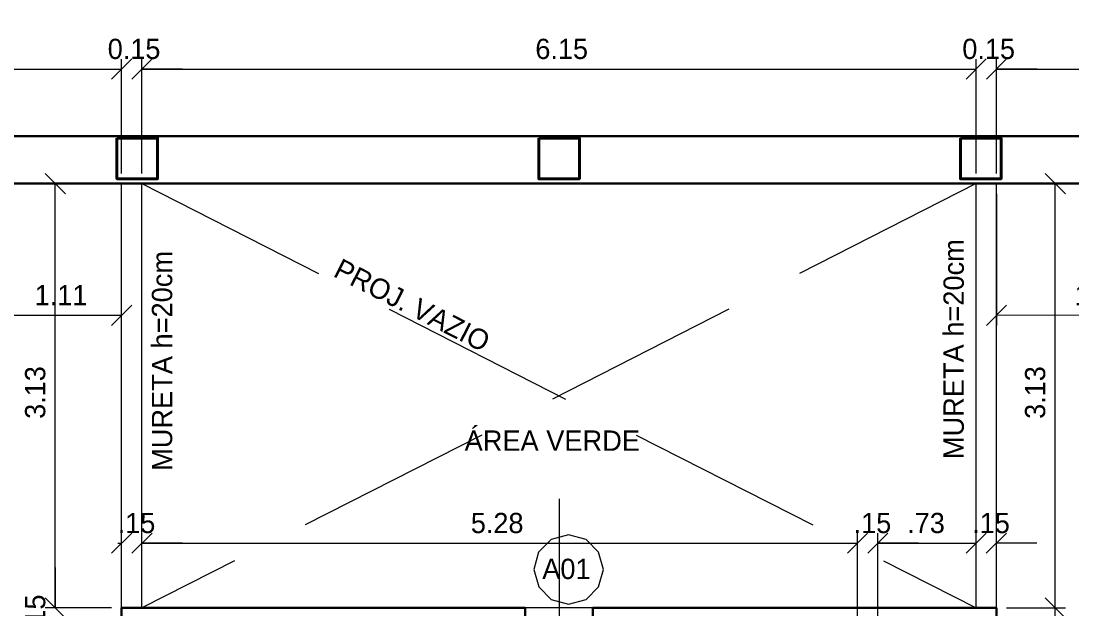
# Model space of a CAD drawing. Header units: metres. Extents: x -5.3 to 83.9, y -21.1 to 42.
# Drawn here: x 26.53 to 34.28, y 26.72 to 31.05 of the extents above; entities that cross this region are included whole.
import ezdxf
from ezdxf.enums import TextEntityAlignment as Align

# ---------------------------------------------------------------- set-up
doc = ezdxf.new("R2010")
doc.units = ezdxf.units.M
doc.header["$MEASUREMENT"] = 0
for name, pattern in [('DGN Style 2', [1.46055, 0.87633, -0.58422]), ('DGN Style 3', [2.04477, 1.46055, -0.58422]), ('DGN Style 4', [2.33834, 1.16844, -0.58422, 0.001461, -0.58422])]:
    doc.linetypes.add(name, pattern=pattern)
for name, color, linetype, lineweight in [('Level 1', 7, 'Continuous', 0), ('Level 23', 7, 'Continuous', 0), ('Level 24', 7, 'Continuous', 0), ('Level 27', 7, 'Continuous', 0), ('Level 41', 7, 'Continuous', 0), ('Level 42', 7, 'Continuous', 0), ('Level 7', 7, 'Continuous', 0), ('Level 8', 7, 'Continuous', 0)]:
    doc.layers.add(name, color=color, linetype=linetype, lineweight=lineweight)
doc.styles.add('Style-INTL_ENGINEERING', font='INTL_ENGINEERING.shx')
doc.dimstyles.get("Standard").update_dxf_attribs({"dimtxt": 0.18, "dimasz": 0.18, "dimexe": 0.18, "dimexo": 0.0625, "dimgap": 0.09, "dimtad": 0, "dimtih": 1, "dimtoh": 1, "dimdec": 4, "dimzin": 1, "dimdsep": 46, "dimtxsty": 'Standard', "dimcen": 0, "dimadec": 0, "dimazin": 0, "dimtfac": 1, "dimtdec": 4, "dimtofl": 0, "dimtmove": 0, "dimatfit": 3, "dimfxl": 0, "dimtolj": 1, "dimtzin": 1, "dimarcsym": 0})

# ---------------------------------------------------------------- blocks, each defined once
blk = doc.blocks.new('*D70')
at = {"layer": 'Defpoints'}
for p in [(14.969, 30.6987), (27.2738, 30.6987), (2.6642, 29.8541), (27.2738, 29.8541)]:
    blk.add_point(p, dxfattribs=at)
at = {"layer": 'Level 23', "color": 2, "linetype": 'Continuous', "lineweight": 0}
for p, q in [((2.5896, 30.624), (2.7389, 30.7733)), ((2.6642, 29.9283), (2.6642, 30.7729)), ((27.3484, 30.7733), (27.1992, 30.624)), ((27.2738, 29.9283), (27.2738, 30.7729)), ((2.6642, 30.6987), (27.2738, 30.6987))]:
    blk.add_line(p, q, dxfattribs=at)
at = {"layer": 'Level 23', "color": 2, "linetype": 'Continuous', "lineweight": 0, "style": 'Style-INTL_ENGINEERING'}
blk.add_text('24.61', height=0.14925, dxfattribs=at).set_placement((14.7275, 30.8475), align=Align.MIDDLE_LEFT)
blk = doc.blocks.new('_Oblique')
at = {"color": 0, "linetype": 'ByBlock', "lineweight": -2}
blk.add_line((0.5, 0.5), (-0.5, -0.5), dxfattribs=at)
blk = doc.blocks.new('*D71')
at = {"layer": 'Defpoints'}
for p in [(27.3488, 30.6987), (27.4238, 30.6987), (27.2738, 29.8541), (27.4238, 29.8541)]:
    blk.add_point(p, dxfattribs=at)
at = {"layer": 'Level 23', "color": 2, "linetype": 'Continuous', "lineweight": 0}
for p, q in [((27.3484, 30.7733), (27.1992, 30.624)), ((27.2738, 29.9283), (27.2738, 30.7729)), ((27.3492, 30.624), (27.4984, 30.7733)), ((27.4238, 29.9283), (27.4238, 30.7729)), ((27.1719, 30.6987), (27.2738, 30.6987)), ((27.7231, 30.6987), (27.4238, 30.6987))]:
    blk.add_line(p, q, dxfattribs=at)
at = {"layer": 'Level 23', "color": 2, "linetype": 'Continuous', "lineweight": 0, "style": 'Style-INTL_ENGINEERING'}
blk.add_text('0.15', height=0.14925, dxfattribs=at).set_placement((27.1719, 30.8475), align=Align.MIDDLE_LEFT)
blk = doc.blocks.new('*D72')
at = {"layer": 'Defpoints'}
for p in [(30.4995, 30.6987), (33.5753, 30.6987), (27.4238, 29.8541), (33.5753, 29.8541)]:
    blk.add_point(p, dxfattribs=at)
at = {"layer": 'Level 23', "color": 2, "linetype": 'Continuous', "lineweight": 0}
for p, q in [((27.3492, 30.624), (27.4984, 30.7733)), ((27.4238, 29.9283), (27.4238, 30.7729)), ((33.6499, 30.7733), (33.5006, 30.624)), ((33.5753, 29.9283), (33.5753, 30.7729)), ((27.4238, 30.6987), (33.5753, 30.6987))]:
    blk.add_line(p, q, dxfattribs=at)
at = {"layer": 'Level 23', "color": 2, "linetype": 'Continuous', "lineweight": 0, "style": 'Style-INTL_ENGINEERING'}
blk.add_text('6.15', height=0.14925, dxfattribs=at).set_placement((30.325, 30.8475), align=Align.MIDDLE_LEFT)
blk = doc.blocks.new('*D73')
at = {"layer": 'Defpoints'}
for p in [(33.6502, 30.6987), (33.7253, 30.6987), (33.5753, 29.8541), (33.7253, 29.8541)]:
    blk.add_point(p, dxfattribs=at)
at = {"layer": 'Level 23', "color": 2, "linetype": 'Continuous', "lineweight": 0}
for p, q in [((33.6499, 30.7733), (33.5006, 30.624)), ((33.5753, 29.9283), (33.5753, 30.7729)), ((33.6506, 30.624), (33.7999, 30.7733)), ((33.7253, 29.9283), (33.7253, 30.7729)), ((33.4734, 30.6987), (33.5753, 30.6987)), ((34.0245, 30.6987), (33.7253, 30.6987))]:
    blk.add_line(p, q, dxfattribs=at)
at = {"layer": 'Level 23', "color": 2, "linetype": 'Continuous', "lineweight": 0, "style": 'Style-INTL_ENGINEERING'}
blk.add_text('0.15', height=0.14925, dxfattribs=at).set_placement((33.4734, 30.8475), align=Align.MIDDLE_LEFT)
blk = doc.blocks.new('*D74')
at = {"layer": 'Defpoints'}
for p in [(41.0659, 30.6987), (48.4066, 30.6987), (48.4066, 30.2041), (33.7253, 29.8541)]:
    blk.add_point(p, dxfattribs=at)
at = {"layer": 'Level 23', "color": 2, "linetype": 'Continuous', "lineweight": 0}
for p, q in [((33.6506, 30.624), (33.7999, 30.7733)), ((33.7253, 29.9283), (33.7253, 30.7729)), ((48.4812, 30.7733), (48.332, 30.624)), ((48.4066, 30.2783), (48.4066, 30.7729)), ((33.7253, 30.6987), (48.4066, 30.6987))]:
    blk.add_line(p, q, dxfattribs=at)
at = {"layer": 'Level 23', "color": 2, "linetype": 'Continuous', "lineweight": 0, "style": 'Style-INTL_ENGINEERING'}
blk.add_text('14.68', height=0.14925, dxfattribs=at).set_placement((40.8244, 30.8475), align=Align.MIDDLE_LEFT)
blk = doc.blocks.new('*D75')
at = {"layer": 'Defpoints'}
for p in [(25.3605, 31.2857), (48.4066, 31.2857), (2.3144, 30.2041), (48.4066, 30.2041)]:
    blk.add_point(p, dxfattribs=at)
at = {"layer": 'Level 23', "color": 2, "linetype": 'Continuous', "lineweight": 0}
for p, q in [((2.2398, 31.2111), (2.3891, 31.3603)), ((2.3144, 30.2783), (2.3144, 31.36)), ((48.4812, 31.3603), (48.332, 31.2111)), ((48.4066, 30.2783), (48.4066, 31.36)), ((2.3144, 31.2857), (48.4066, 31.2857))]:
    blk.add_line(p, q, dxfattribs=at)
at = {"layer": 'Level 23', "color": 2, "linetype": 'Continuous', "lineweight": 0, "style": 'Style-INTL_ENGINEERING'}
blk.add_text('46.09', height=0.14925, dxfattribs=at).set_placement((25.0697, 31.4346), align=Align.MIDDLE_LEFT)
blk = doc.blocks.new('*D89')
at = {"layer": 'Defpoints'}
for p in [(30.062, 27.2024), (32.7002, 27.2024), (27.4238, 26.7246), (32.7002, 26.5746)]:
    blk.add_point(p, dxfattribs=at)
at = {"layer": 'Level 23', "color": 2, "linetype": 'Continuous', "lineweight": 0}
for p, q in [((27.3492, 27.1277), (27.4984, 27.277)), ((27.4238, 26.7989), (27.4238, 27.2766)), ((27.4238, 27.2024), (32.7002, 27.2024)), ((32.7749, 27.277), (32.6256, 27.1277)), ((32.7002, 26.6489), (32.7002, 27.2766))]:
    blk.add_line(p, q, dxfattribs=at)
at = {"layer": 'Level 23', "color": 2, "linetype": 'Continuous', "lineweight": 0, "style": 'Style-INTL_ENGINEERING'}
blk.add_text('5.28', height=0.14925, dxfattribs=at).set_placement((29.8493, 27.3512), align=Align.MIDDLE_LEFT)
blk = doc.blocks.new('*D90')
at = {"layer": 'Defpoints'}
for p in [(32.7752, 27.2024), (32.8503, 27.2024), (32.7002, 26.5746), (32.8503, 26.5096)]:
    blk.add_point(p, dxfattribs=at)
at = {"layer": 'Level 23', "color": 2, "linetype": 'Continuous', "lineweight": 0}
for p, q in [((32.7749, 27.277), (32.6256, 27.1277)), ((32.6718, 27.2024), (32.7002, 27.2024)), ((32.7002, 26.6489), (32.7002, 27.2766)), ((32.7756, 27.1277), (32.9249, 27.277)), ((32.8503, 26.5839), (32.8503, 27.2766)), ((33.1495, 27.2024), (32.8503, 27.2024))]:
    blk.add_line(p, q, dxfattribs=at)
at = {"layer": 'Level 23', "color": 2, "linetype": 'Continuous', "lineweight": 0, "style": 'Style-INTL_ENGINEERING'}
blk.add_text('.15', height=0.14925, dxfattribs=at).set_placement((32.6718, 27.3512), align=Align.MIDDLE_LEFT)
blk = doc.blocks.new('*D91')
at = {"layer": 'Defpoints'}
for p in [(33.2127, 27.2024), (33.5753, 27.2024), (33.5753, 26.7246), (32.8503, 26.5096)]:
    blk.add_point(p, dxfattribs=at)
at = {"layer": 'Level 23', "color": 2, "linetype": 'Continuous', "lineweight": 0}
for p, q in [((32.7756, 27.1277), (32.9249, 27.277)), ((32.8503, 26.5839), (32.8503, 27.2766)), ((32.8503, 27.2024), (33.5753, 27.2024)), ((33.6499, 27.277), (33.5006, 27.1277)), ((33.5753, 26.7989), (33.5753, 27.2766))]:
    blk.add_line(p, q, dxfattribs=at)
at = {"layer": 'Level 23', "color": 2, "linetype": 'Continuous', "lineweight": 0, "style": 'Style-INTL_ENGINEERING'}
blk.add_text('.73', height=0.14925, dxfattribs=at).set_placement((33.067, 27.3512), align=Align.MIDDLE_LEFT)
blk = doc.blocks.new('*D92')
at = {"layer": 'Defpoints'}
for p in [(33.6497, 27.2024), (33.7241, 27.2024), (33.5753, 26.7246), (33.7241, 26.7246)]:
    blk.add_point(p, dxfattribs=at)
at = {"layer": 'Level 23', "color": 2, "linetype": 'Continuous', "lineweight": 0}
for p, q in [((33.6499, 27.277), (33.5006, 27.1277)), ((33.5463, 27.2024), (33.5753, 27.2024)), ((33.5753, 26.7989), (33.5753, 27.2766)), ((33.6495, 27.1277), (33.7987, 27.277)), ((33.7241, 26.7989), (33.7241, 27.2766)), ((34.0234, 27.2024), (33.7241, 27.2024))]:
    blk.add_line(p, q, dxfattribs=at)
at = {"layer": 'Level 23', "color": 2, "linetype": 'Continuous', "lineweight": 0, "style": 'Style-INTL_ENGINEERING'}
blk.add_text('.15', height=0.14925, dxfattribs=at).set_placement((33.5463, 27.3512), align=Align.MIDDLE_LEFT)
blk = doc.blocks.new('*D88')
at = {"layer": 'Defpoints'}
for p in [(27.3488, 27.2024), (27.4238, 27.2024), (27.2738, 26.7246), (27.4238, 26.7246)]:
    blk.add_point(p, dxfattribs=at)
at = {"layer": 'Level 23', "color": 2, "linetype": 'Continuous', "lineweight": 0}
for p, q in [((27.3484, 27.277), (27.1992, 27.1277)), ((27.2454, 27.2024), (27.2738, 27.2024)), ((27.2738, 26.7989), (27.2738, 27.2766)), ((27.3492, 27.1277), (27.4984, 27.277)), ((27.4238, 26.7989), (27.4238, 27.2766)), ((27.7231, 27.2024), (27.4238, 27.2024))]:
    blk.add_line(p, q, dxfattribs=at)
at = {"layer": 'Level 23', "color": 2, "linetype": 'Continuous', "lineweight": 0, "style": 'Style-INTL_ENGINEERING'}
blk.add_text('.15', height=0.14925, dxfattribs=at).set_placement((27.2454, 27.3512), align=Align.MIDDLE_LEFT)
blk = doc.blocks.new('*D96')
at = {"layer": 'Defpoints'}
for p in [(26.7855, 26.7246), (27.2738, 26.7246), (26.7855, 26.6496), (27.2738, 26.5746)]:
    blk.add_point(p, dxfattribs=at)
at = {"layer": 'Level 23', "color": 2, "linetype": 'Continuous', "lineweight": 0}
for p, q in [((26.7855, 27.0239), (26.7855, 26.7246)), ((26.8601, 26.65), (26.7109, 26.7993)), ((27.1996, 26.7246), (26.7112, 26.7246)), ((26.7109, 26.6493), (26.8601, 26.5)), ((27.1996, 26.5746), (26.7112, 26.5746)), ((26.7855, 26.5462), (26.7855, 26.5746))]:
    blk.add_line(p, q, dxfattribs=at)
at = {"layer": 'Level 23', "color": 2, "linetype": 'Continuous', "lineweight": 0, "style": 'Style-INTL_ENGINEERING'}
blk.add_text('.15', height=0.14925, rotation=90, dxfattribs=at).set_placement((26.6366, 26.5462), align=Align.MIDDLE_LEFT)
blk = doc.blocks.new('*D97')
at = {"layer": 'Defpoints'}
for p in [(26.7855, 29.8541), (27.2738, 29.8541), (26.7855, 28.2894), (27.2738, 26.7246)]:
    blk.add_point(p, dxfattribs=at)
at = {"layer": 'Level 23', "color": 2, "linetype": 'Continuous', "lineweight": 0}
for p, q in [((26.7109, 29.9287), (26.8601, 29.7795)), ((27.1996, 29.8541), (26.7112, 29.8541)), ((26.7855, 26.7246), (26.7855, 29.8541)), ((26.8601, 26.65), (26.7109, 26.7993)), ((27.1996, 26.7246), (26.7112, 26.7246))]:
    blk.add_line(p, q, dxfattribs=at)
at = {"layer": 'Level 23', "color": 2, "linetype": 'Continuous', "lineweight": 0, "style": 'Style-INTL_ENGINEERING'}
blk.add_text('3.13', height=0.14925, rotation=90, dxfattribs=at).set_placement((26.6366, 28.119), align=Align.MIDDLE_LEFT)
blk = doc.blocks.new('*D138')
at = {"layer": 'Defpoints'}
for p in [(26.1642, 28.8826), (26.719, 28.8826), (26.1642, 28.1509), (27.2738, 27.5402)]:
    blk.add_point(p, dxfattribs=at)
at = {"layer": 'Level 23', "color": 2, "linetype": 'Continuous', "lineweight": 0}
for p, q in [((26.0896, 28.808), (26.2388, 28.9572)), ((26.1642, 28.2252), (26.1642, 28.9569)), ((27.3484, 28.9573), (27.1992, 28.808)), ((27.2738, 27.6144), (27.2738, 28.9569)), ((27.2738, 28.8826), (26.1642, 28.8826))]:
    blk.add_line(p, q, dxfattribs=at)
at = {"layer": 'Level 23', "color": 2, "linetype": 'Continuous', "lineweight": 0, "style": 'Style-INTL_ENGINEERING'}
blk.add_text('1.11', height=0.14925, rotation=0.00013, dxfattribs=at).set_placement((26.6332, 29.0315), align=Align.MIDDLE_LEFT)
blk = doc.blocks.new('*D175')
at = {"layer": 'Defpoints'}
for p in [(33.7241, 26.7246), (34.1588, 26.7246), (34.1588, 24.9309), (33.7253, 23.1372)]:
    blk.add_point(p, dxfattribs=at)
at = {"layer": 'Level 23', "color": 2, "linetype": 'Continuous', "lineweight": 0}
for p, q in [((34.0842, 26.7993), (34.2334, 26.65)), ((33.7984, 26.7246), (34.2331, 26.7246)), ((34.1588, 23.1372), (34.1588, 26.7246)), ((34.2334, 23.0626), (34.0842, 23.2119)), ((33.7995, 23.1372), (34.2331, 23.1372))]:
    blk.add_line(p, q, dxfattribs=at)
at = {"layer": 'Level 23', "color": 2, "linetype": 'Continuous', "lineweight": 0, "style": 'Style-INTL_ENGINEERING'}
blk.add_text('3.59', height=0.14925, rotation=90, dxfattribs=at).set_placement((34.0099, 24.7176), align=Align.MIDDLE_LEFT)
blk = doc.blocks.new('*D176')
at = {"layer": 'Defpoints'}
for p in [(33.7253, 29.8541), (34.1588, 29.8541), (34.1588, 28.2894), (33.7241, 26.7246)]:
    blk.add_point(p, dxfattribs=at)
at = {"layer": 'Level 23', "color": 2, "linetype": 'Continuous', "lineweight": 0}
for p, q in [((34.0842, 29.9287), (34.2334, 29.7795)), ((33.7995, 29.8541), (34.2331, 29.8541)), ((34.1588, 26.7246), (34.1588, 29.8541)), ((34.2334, 26.65), (34.0842, 26.7993)), ((33.7984, 26.7246), (34.2331, 26.7246))]:
    blk.add_line(p, q, dxfattribs=at)
at = {"layer": 'Level 23', "color": 2, "linetype": 'Continuous', "lineweight": 0, "style": 'Style-INTL_ENGINEERING'}
blk.add_text('3.13', height=0.14925, rotation=90, dxfattribs=at).set_placement((34.0099, 28.119), align=Align.MIDDLE_LEFT)
blk = doc.blocks.new('*D194')
at = {"layer": 'Defpoints'}
for p in [(33.7253, 29.8541), (35.1344, 29.654), (33.7253, 28.8826), (34.4298, 28.8826)]:
    blk.add_point(p, dxfattribs=at)
at = {"layer": 'Level 23', "color": 2, "linetype": 'Continuous', "lineweight": 0}
for p, q in [((33.7253, 29.7798), (33.7253, 28.8084)), ((35.1344, 29.5798), (35.1344, 28.8084)), ((33.6506, 28.808), (33.7999, 28.9573)), ((35.209, 28.9573), (35.0598, 28.808)), ((35.1344, 28.8827), (33.7253, 28.8826))]:
    blk.add_line(p, q, dxfattribs=at)
at = {"layer": 'Level 23', "color": 2, "linetype": 'Continuous', "lineweight": 0, "style": 'Style-INTL_ENGINEERING'}
blk.add_text('1.41', height=0.14925, rotation=0.00013, dxfattribs=at).set_placement((34.3017, 29.0315), align=Align.MIDDLE_LEFT)
blk = doc.blocks.new('*U240')
at = {"layer": 'Level 27', "color": 4, "linetype": 'Continuous', "lineweight": 0, "flags": 128}
blk.add_lwpolyline([(0.00342, 0), (0.00294, 0.00172), (0.00172, 0.00296), (0, 0.00342), (-0.00171, 0.00296), (-0.00296, 0.00172), (-0.00341, 0), (-0.00294, -0.00171), (-0.00172, -0.00295), (-0.00001, -0.00341), (0.00173, -0.00294), (0.00295, -0.00171)], close=True, dxfattribs=at)
at = {"layer": 'Level 27', "color": 4, "linetype": 'Continuous', "lineweight": 0, "style": 'Style-INTL_ENGINEERING'}
blk.add_text('A01', height=0.001999, rotation=359.9999, dxfattribs=at).set_placement((-0.00259, -0.00093))
blk = doc.blocks.new('J140B_')
at = {"color": 7, "linetype": 'Continuous', "lineweight": 30}
for p, q in [((0, 0), (0, 0.15)), ((0.5001, 0), (0.5, 0.15))]:
    blk.add_line(p, q, dxfattribs=at)
at = {"color": 7, "linetype": 'Continuous', "lineweight": 0}
for p, q in [((0, 0.15), (0.5, 0.15)), ((0, 0), (0.5001, 0))]:
    blk.add_line(p, q, dxfattribs=at)
at = {"color": 7, "linetype": 'Continuous', "lineweight": 40}
blk.add_line((0, 0.075), (0.5001, 0.075), dxfattribs=at)

msp = doc.modelspace()

# ---------------------------------------------------------------- linework, layer by layer
at = {"layer": 'Level 1', "color": 3, "linetype": 'DGN Style 4', "lineweight": 0}
msp.add_line((30.4996, 27.5301), (30.4996, 11.4338), dxfattribs=at)
at = {"layer": 'Level 41', "color": 7, "linetype": 'Continuous', "lineweight": 30}
for p, q in [((27.2738, 26.7246), (30.2495, 26.7246)), ((27.2738, 23.139), (27.2738, 26.7246)), ((30.7495, 26.7246), (33.7253, 26.7246))]:
    msp.add_line(p, q, dxfattribs=at)
at = {"layer": 'Level 41', "color": 7, "linetype": 'Continuous', "lineweight": 30, "flags": 128}
msp.add_lwpolyline([(33.7253, 23.1372), (33.7253, 26.7246)], dxfattribs=at)
at = {"layer": 'Level 42', "color": 7, "linetype": 'Continuous', "lineweight": 30}
for p, q in [((27.2738, 26.7246), (30.2495, 26.7246)), ((27.2738, 23.139), (27.2738, 26.7246)), ((30.7495, 26.7246), (33.7253, 26.7246))]:
    msp.add_line(p, q, dxfattribs=at)
at = {"layer": 'Level 42', "color": 2, "linetype": 'Continuous', "lineweight": 40, "flags": 128}
for points in [[(27.2395, 30.1896), (27.5395, 30.1896), (27.5395, 29.8896), (27.2395, 29.8896)], [(30.3495, 30.1896), (30.6495, 30.1896), (30.6495, 29.8896), (30.3495, 29.8896)], [(33.4595, 30.1896), (33.7595, 30.1896), (33.7595, 29.8896), (33.4595, 29.8896)]]:
    msp.add_lwpolyline(points, close=True, dxfattribs=at)
at = {"layer": 'Level 42', "color": 7, "linetype": 'Continuous', "lineweight": 30, "flags": 128}
msp.add_lwpolyline([(33.7253, 23.1372), (33.7253, 26.7246)], dxfattribs=at)
at = {"layer": 'Level 7', "color": 7, "linetype": 'Continuous', "lineweight": 30}
for p, q in [((2.3144, 30.2041), (27.7246, 30.2041)), ((27.7246, 30.2041), (48.4066, 30.2041)), ((2.6642, 29.8541), (48.7066, 29.8541))]:
    msp.add_line(p, q, dxfattribs=at)
at = {"layer": 'Level 7', "color": 7, "linetype": 'Continuous', "lineweight": 13}
for p, q in [((27.2738, 26.7246), (27.2738, 29.8541)), ((27.4238, 26.7246), (27.4238, 29.8541)), ((33.5753, 26.7246), (33.5753, 29.8541)), ((33.7253, 26.7246), (33.7253, 29.8541))]:
    msp.add_line(p, q, dxfattribs=at)
at = {"layer": 'Level 8', "color": 7, "linetype": 'DGN Style 3', "lineweight": 0}
for p, q in [((33.5753, 29.8541), (27.4238, 26.7246)), ((27.4238, 29.8541), (33.5753, 26.7246))]:
    msp.add_line(p, q, dxfattribs=at)
at = {"layer": 'Level 8', "color": 7, "linetype": 'DGN Style 2', "lineweight": 0, "flags": 128}
msp.add_lwpolyline([(33.7253, 21.9391), (38.0346, 21.939), (38.0346, 22.689), (46.8646, 22.689), (46.8646, 21.289), (50.6245, 21.289), (50.6245, 14.579), (49.9246, 14.579), (49.9246, 14.079), (49.3745, 13.529), (39.8467, 13.529), (39.2267, 12.909), (31.9114, 12.909), (31.6938, 13.1263), (29.3053, 13.1263), (29.0877, 12.909), (21.7724, 12.909), (21.1524, 13.529), (11.6245, 13.529), (11.0746, 14.079), (11.0746, 14.579), (10.3745, 14.579), (10.3745, 21.289), (14.1346, 21.289), (14.1346, 22.689), (22.9645, 22.689), (22.9645, 21.939), (27.2738, 21.939), (27.2738, 26.7246), (33.7241, 26.7246), (33.7253, 21.9391)], dxfattribs=at)

# ---------------------------------------------------------------- block references
at = {"layer": 'Level 27', "color": 4, "linetype": 'Continuous', "lineweight": 0, "xscale": 75.00000000731839, "yscale": 75.00000000731839, "zscale": 75.00000000731839, "rotation": 0.0008004141529982}
msp.add_blockref('*U240', (30.57, 27.0075), dxfattribs=at)
at = {"layer": 'Level 41', "color": 7, "linetype": 'Continuous', "lineweight": 30, "xscale": 0.9999953433792164, "yscale": 0.9999953433792164, "rotation": 180}
msp.add_blockref('J140B_', (30.7496, 26.7246), dxfattribs=at)
at = {"layer": 'Level 42', "color": 7, "linetype": 'Continuous', "lineweight": 30, "xscale": 0.9999953433792164, "yscale": 0.9999953433792164, "rotation": 180}
msp.add_blockref('J140B_', (30.7496, 26.7246), dxfattribs=at)

# ---------------------------------------------------------------- texts
at = {"layer": 'Level 24', "color": 2, "linetype": 'Continuous', "lineweight": 13, "style": 'Style-INTL_ENGINEERING'}
for p in [(33.4093, 28.6332), (27.5724, 28.5464)]:
    msp.add_text('MURETA h=20cm', height=0.149999, rotation=90, dxfattribs=at).set_placement(p, align=Align.MIDDLE_CENTER)
at = {"layer": 'Level 24', "color": 2, "linetype": 'Continuous', "lineweight": 13, "insert": (29.4164, 28.9566), "char_height": 0.149999, "attachment_point": 5, "rotation": 333.03601, "line_spacing_factor": 1.200006, "style": 'Style-INTL_ENGINEERING'}
msp.add_mtext('PROJ. VAZIO\\P', dxfattribs=at)
at = {"layer": 'Level 24', "color": 2, "linetype": 'Continuous', "lineweight": 13, "insert": (30.4499, 27.9587), "char_height": 0.15, "attachment_point": 5, "line_spacing_factor": 1.200006, "style": 'Style-INTL_ENGINEERING'}
msp.add_mtext('ÁREA VERDE\\P', dxfattribs=at)

# ---------------------------------------------------------------- dimensions: what is measured, and where the dimension line sits
at = {"layer": 'Level 23', "color": 2, "linetype": 'Continuous', "lineweight": 0}
for base, p1, p2, override, picture, middle in [((48.4066, 31.2857), (2.3144, 30.2041), (48.4066, 30.2041), {"dimtxt": 0.14925, "dimasz": 0.14925, "dimexe": 0.07425, "dimexo": 0.07425, "dimgap": 0.07425, "dimtad": 1, "dimtih": 0, "dimtoh": 0, "dimdec": 2, "dimzin": 3, "dimtxsty": 'Style-INTL_ENGINEERING', "dimblk": 'Oblique', "dimclre": 2, "dimtdec": 2, "dimatfit": 1, "dimtolj": 0, "dimtzin": 3, "dimlwe": 0}, '*D75', (25.3605, 31.2857)), ((27.2738, 30.6987), (2.6642, 29.8541), (27.2738, 29.8541), {"dimtxt": 0.14925, "dimasz": 0.14925, "dimexe": 0.07425, "dimexo": 0.07425, "dimgap": 0.07425, "dimtad": 1, "dimtih": 0, "dimtoh": 0, "dimdec": 2, "dimzin": 3, "dimtxsty": 'Style-INTL_ENGINEERING', "dimblk": 'Oblique', "dimclre": 2, "dimtdec": 2, "dimatfit": 1, "dimtolj": 0, "dimtzin": 3, "dimlwe": 0}, '*D70', (14.969, 30.6987)), ((33.5753, 30.6987), (27.4238, 29.8541), (33.5753, 29.8541), {"dimtxt": 0.14925, "dimasz": 0.14925, "dimexe": 0.07425, "dimexo": 0.07425, "dimgap": 0.07425, "dimtad": 1, "dimtih": 0, "dimtoh": 0, "dimdec": 2, "dimzin": 3, "dimtxsty": 'Style-INTL_ENGINEERING', "dimblk": 'Oblique', "dimclre": 2, "dimtdec": 2, "dimatfit": 1, "dimtolj": 0, "dimtzin": 3, "dimlwe": 0}, '*D72', (30.4995, 30.6987)), ((48.4066, 30.6987), (33.7253, 29.8541), (48.4066, 30.2041), {"dimtxt": 0.14925, "dimasz": 0.14925, "dimexe": 0.07425, "dimexo": 0.07425, "dimgap": 0.07425, "dimtad": 1, "dimtih": 0, "dimtoh": 0, "dimdec": 2, "dimzin": 3, "dimtxsty": 'Style-INTL_ENGINEERING', "dimblk": 'Oblique', "dimclre": 2, "dimtdec": 2, "dimatfit": 1, "dimtolj": 0, "dimtzin": 3, "dimlwe": 0}, '*D74', (41.0659, 30.6987)), ((32.7002, 27.2024), (27.4238, 26.7246), (32.7002, 26.5746), {"dimtxt": 0.14925, "dimasz": 0.14925, "dimexe": 0.07425, "dimexo": 0.07425, "dimgap": 0.07425, "dimtad": 1, "dimtih": 0, "dimtoh": 0, "dimdec": 2, "dimzin": 7, "dimtxsty": 'Style-INTL_ENGINEERING', "dimblk": 'Oblique', "dimclre": 2, "dimtdec": 2, "dimatfit": 1, "dimtolj": 0, "dimtzin": 7, "dimlwe": 0}, '*D89', (30.062, 27.2024)), ((33.57525, 27.2023692138), (32.85025, 26.5096296026), (33.57525, 26.7246292138), {"dimtxt": 0.14925, "dimasz": 0.14925, "dimexe": 0.07425, "dimexo": 0.07425, "dimgap": 0.07425, "dimtad": 1, "dimtih": 0, "dimtoh": 0, "dimdec": 2, "dimzin": 7, "dimtxsty": 'Style-INTL_ENGINEERING', "dimblk": 'Oblique', "dimclre": 2, "dimtdec": 2, "dimatfit": 1, "dimtolj": 0, "dimtzin": 7, "dimlwe": 0}, '*D91', (33.21275, 27.2023692138))]:
    dim = msp.add_linear_dim(base=base, p1=p1, p2=p2, dimstyle='Standard', override=override, dxfattribs=at)
    dim.commit()
    dim.dimension.update_dxf_attribs({"geometry": picture, "text_midpoint": middle})
for base, p1, p2, override, picture, middle in [((27.4238, 30.6987), (27.2738, 29.8541), (27.4238, 29.8541), {"dimtxt": 0.14925, "dimasz": 0.14925, "dimexe": 0.07425, "dimexo": 0.07425, "dimgap": 0.07425, "dimtad": 1, "dimtih": 0, "dimtoh": 0, "dimdec": 2, "dimzin": 3, "dimtxsty": 'Style-INTL_ENGINEERING', "dimblk": 'Oblique', "dimclre": 2, "dimtdec": 2, "dimatfit": 1, "dimtolj": 0, "dimtzin": 3, "dimlwe": 0}, '*D71', (27.3488, 30.6987)), ((33.7253, 30.6987), (33.5753, 29.8541), (33.7253, 29.8541), {"dimtxt": 0.14925, "dimasz": 0.14925, "dimexe": 0.07425, "dimexo": 0.07425, "dimgap": 0.07425, "dimtad": 1, "dimtih": 0, "dimtoh": 0, "dimdec": 2, "dimzin": 3, "dimtxsty": 'Style-INTL_ENGINEERING', "dimblk": 'Oblique', "dimclre": 2, "dimtdec": 2, "dimatfit": 1, "dimtolj": 0, "dimtzin": 3, "dimlwe": 0}, '*D73', (33.6502, 30.6987)), ((27.4238, 27.2024), (27.2738, 26.7246), (27.4238, 26.7246), {"dimtxt": 0.14925, "dimasz": 0.14925, "dimexe": 0.07425, "dimexo": 0.07425, "dimgap": 0.07425, "dimtad": 1, "dimtih": 0, "dimtoh": 0, "dimdec": 2, "dimzin": 7, "dimtxsty": 'Style-INTL_ENGINEERING', "dimblk": 'Oblique', "dimclre": 2, "dimtdec": 2, "dimatfit": 1, "dimtolj": 0, "dimtzin": 7, "dimlwe": 0}, '*D88', (27.3488, 27.2024)), ((32.8503, 27.2024), (32.7002, 26.5746), (32.8503, 26.5096), {"dimtxt": 0.14925, "dimasz": 0.14925, "dimexe": 0.07425, "dimexo": 0.07425, "dimgap": 0.07425, "dimtad": 1, "dimtih": 0, "dimtoh": 0, "dimdec": 2, "dimzin": 7, "dimtxsty": 'Style-INTL_ENGINEERING', "dimblk": 'Oblique', "dimclre": 2, "dimtdec": 2, "dimatfit": 1, "dimtolj": 0, "dimtzin": 7, "dimlwe": 0}, '*D90', (32.7752, 27.2024)), ((33.7241, 27.2024), (33.5753, 26.7246), (33.7241, 26.7246), {"dimtxt": 0.14925, "dimasz": 0.14925, "dimexe": 0.07425, "dimexo": 0.07425, "dimgap": 0.07425, "dimtad": 1, "dimtih": 0, "dimtoh": 0, "dimdec": 2, "dimzin": 7, "dimtxsty": 'Style-INTL_ENGINEERING', "dimblk": 'Oblique', "dimclre": 2, "dimtdec": 2, "dimatfit": 1, "dimtolj": 0, "dimtzin": 7, "dimlwe": 0}, '*D92', (33.6497, 27.2024))]:
    dim = msp.add_linear_dim(base=base, p1=p1, p2=p2, dimstyle='Standard', override=override, dxfattribs=at)
    dim.commit()
    dim.dimension.update_dxf_attribs({"geometry": picture, "text_midpoint": middle, "dimtype": 160})
for base, p1, p2, angle, picture, middle in [((26.7855, 29.8541), (27.2738, 26.7246), (27.2738, 29.8541), 90, '*D97', (26.7855, 28.2894)), ((34.1588, 29.8541), (33.7241, 26.7246), (33.7253, 29.8541), 90, '*D176', (34.1588, 28.2894)), ((33.7253, 28.8826), (35.1344, 29.654), (33.7253, 29.8541), 180.00013, '*D194', (34.4298, 28.8826)), ((26.1642, 28.8826), (27.2738, 27.5402), (26.1642, 28.1509), 180.00013, '*D138', (26.719, 28.8826)), ((34.1588, 26.7246), (33.7253, 23.1372), (33.7241, 26.7246), 90, '*D175', (34.1588, 24.9309))]:
    dim = msp.add_linear_dim(base=base, p1=p1, p2=p2, angle=angle, dimstyle='Standard', override={"dimtxt": 0.14925, "dimasz": 0.14925, "dimexe": 0.07425, "dimexo": 0.07425, "dimgap": 0.07425, "dimtad": 1, "dimtih": 0, "dimtoh": 0, "dimdec": 2, "dimzin": 7, "dimtxsty": 'Style-INTL_ENGINEERING', "dimblk": 'Oblique', "dimclre": 2, "dimtdec": 2, "dimatfit": 1, "dimtolj": 0, "dimtzin": 7, "dimlwe": 0}, dxfattribs=at)
    dim.commit()
    dim.dimension.update_dxf_attribs({"geometry": picture, "text_midpoint": middle})
dim = msp.add_linear_dim(base=(26.7855, 26.7246), p1=(27.2738, 26.5746), p2=(27.2738, 26.7246), angle=90, dimstyle='Standard', override={"dimtxt": 0.14925, "dimasz": 0.14925, "dimexe": 0.07425, "dimexo": 0.07425, "dimgap": 0.07425, "dimtad": 1, "dimtih": 0, "dimtoh": 0, "dimdec": 2, "dimzin": 7, "dimtxsty": 'Style-INTL_ENGINEERING', "dimblk": 'Oblique', "dimclre": 2, "dimtdec": 2, "dimatfit": 1, "dimtolj": 0, "dimtzin": 7, "dimlwe": 0}, dxfattribs=at)
dim.commit()
dim.dimension.update_dxf_attribs({"geometry": '*D96', "text_midpoint": (26.7855, 26.6496), "dimtype": 160})

doc.saveas('drawing.dxf')
